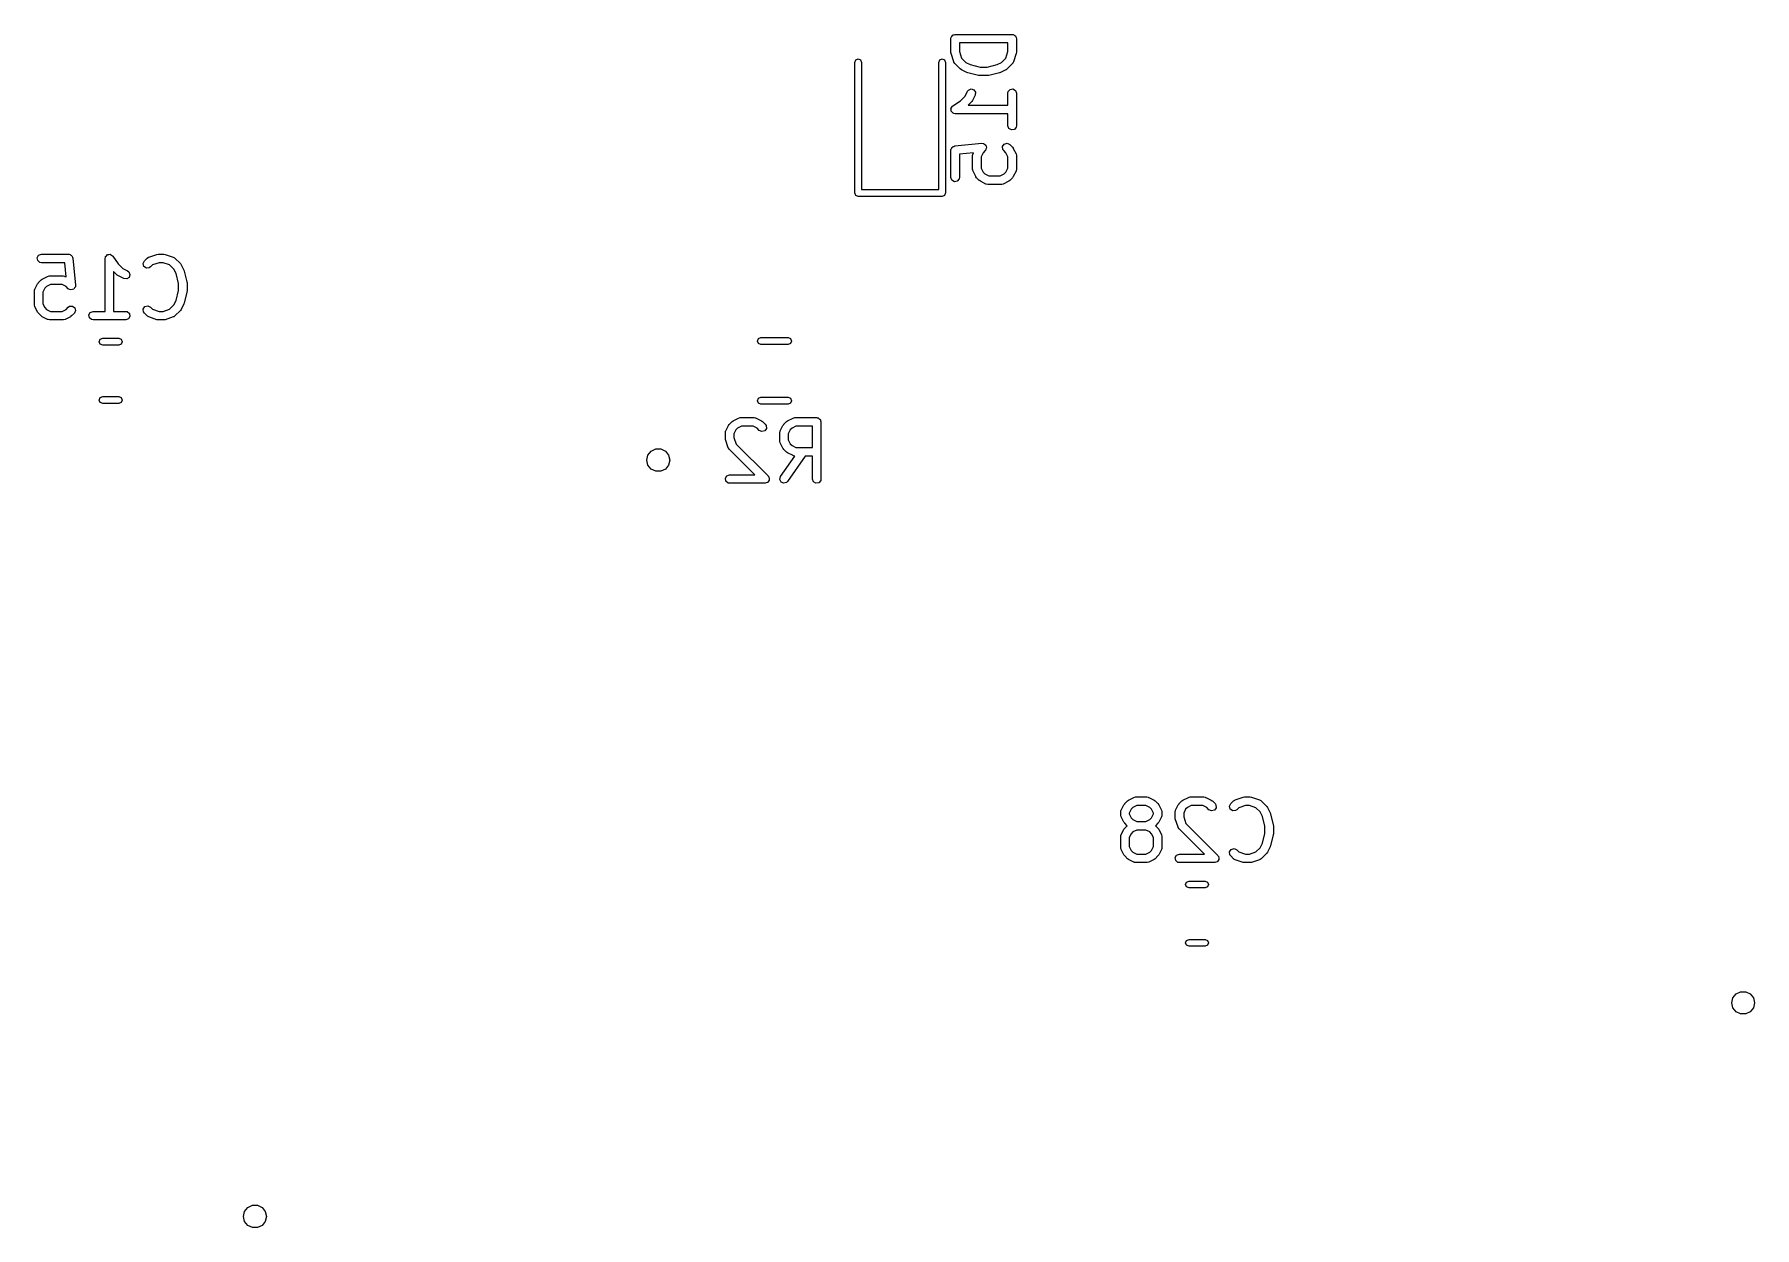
# Model space of a CAD drawing. Extents: x 6 to 132, y -105 to 21.
# Drawn here: x 69.14 to 99.26, y -104.39 to -83.51 of the extents above; entities that cross this region are included whole.
import ezdxf

# ---------------------------------------------------------------- set-up
doc = ezdxf.new("R2010")
doc.units = 0
doc.layers.add('BLACK', color=7, linetype='CONTINUOUS')

msp = doc.modelspace()

# ---------------------------------------------------------------- linework, layer by layer
at = {"layer": 'BLACK', "linetype": 'CONTINUOUS'}
for p, q in [((85.1876, -83.5857), (85.1893, -83.576)), ((85.1876, -83.8238), (85.1876, -83.5857)), ((85.1888, -83.5727), (85.1904, -83.5698)), ((85.1893, -83.576), (85.1888, -83.5727)), ((85.1904, -83.5698), (85.1921, -83.5601)), ((85.1921, -83.5601), (85.2047, -83.5451)), ((85.2047, -83.5451), (85.2144, -83.5283)), ((85.2144, -83.5283), (85.2208, -83.5259)), ((85.2208, -83.5259), (85.2251, -83.5208)), ((85.2251, -83.5208), (85.2443, -83.5174)), ((85.2443, -83.5174), (85.2626, -83.5107)), ((85.2626, -83.5107), (86.2626, -83.5107)), ((86.1876, -83.6607), (85.3376, -83.6607)), ((85.3376, -83.6607), (85.3376, -83.8116)), ((86.1876, -83.8116), (86.1876, -83.6607)), ((86.2626, -83.5107), (86.2724, -83.5124)), ((86.2724, -83.5124), (86.2756, -83.5119)), ((86.2756, -83.5119), (86.2785, -83.5135)), ((86.2785, -83.5135), (86.2883, -83.5152)), ((86.2883, -83.5152), (86.3032, -83.5278)), ((86.3032, -83.5278), (86.3201, -83.5375)), ((86.3201, -83.5375), (86.3224, -83.5439)), ((86.3224, -83.5439), (86.3276, -83.5482)), ((86.3276, -83.5482), (86.331, -83.5674)), ((86.331, -83.5674), (86.3376, -83.5857)), ((86.3376, -83.5857), (86.3376, -83.8238)), ((83.505, -84), (83.5226, -83.9576)), ((83.505, -86.285), (83.505, -84)), ((83.5226, -83.9576), (83.565, -83.94)), ((83.565, -83.94), (83.6074, -83.9576)), ((83.6074, -83.9576), (83.625, -84)), ((83.625, -84), (83.625, -86.225)), ((84.975, -84), (84.9926, -83.9576)), ((84.975, -86.225), (84.975, -84)), ((84.9926, -83.9576), (85.035, -83.94)), ((85.035, -83.94), (85.0774, -83.9576)), ((85.0774, -83.9576), (85.095, -84)), ((85.095, -84), (85.095, -86.285)), ((85.1882, -83.8253), (85.1876, -83.8238)), ((85.1915, -83.8475), (85.1882, -83.8253)), ((85.2391, -83.9904), (85.1915, -83.8475)), ((85.2419, -83.9939), (85.2391, -83.9904)), ((85.2423, -83.9984), (85.2419, -83.9939)), ((85.2572, -84.0197), (85.2423, -83.9984)), ((85.3524, -84.1149), (85.2572, -84.0197)), ((85.3376, -83.8116), (85.3758, -83.9262)), ((85.3758, -83.9262), (85.4499, -84.0003)), ((85.4499, -84.0003), (85.5269, -84.0388)), ((85.5269, -84.0388), (85.7004, -84.0821)), ((85.8248, -84.0821), (85.9983, -84.0388)), ((85.9983, -84.0388), (86.0753, -84.0003)), ((86.0753, -84.0003), (86.1494, -83.9262)), ((86.1494, -83.9262), (86.1876, -83.8116)), ((86.268, -84.0197), (86.1728, -84.1149)), ((86.2699, -84.0156), (86.268, -84.0197)), ((86.2737, -84.0133), (86.2699, -84.0156)), ((86.2862, -83.9904), (86.2737, -84.0133)), ((86.3338, -83.8475), (86.2862, -83.9904)), ((86.3376, -83.8238), (86.3337, -83.8459)), ((86.3337, -83.8459), (86.3338, -83.8475)), ((85.3539, -84.1156), (85.3524, -84.1149)), ((85.3719, -84.129), (85.3539, -84.1156)), ((85.4672, -84.1766), (85.3719, -84.129)), ((85.4707, -84.177), (85.4672, -84.1766)), ((85.4825, -84.1823), (85.4707, -84.177)), ((85.673, -84.2299), (85.4825, -84.1823)), ((85.6764, -84.2295), (85.673, -84.2299)), ((85.6912, -84.2321), (85.6764, -84.2295)), ((85.834, -84.2321), (85.6912, -84.2321)), ((85.7004, -84.0821), (85.8248, -84.0821)), ((85.8373, -84.231), (85.834, -84.2321)), ((85.8522, -84.2299), (85.8373, -84.231)), ((86.0427, -84.1823), (85.8522, -84.2299)), ((86.0457, -84.1803), (86.0427, -84.1823)), ((86.0581, -84.1766), (86.0457, -84.1803)), ((86.1533, -84.129), (86.0581, -84.1766)), ((86.1544, -84.1278), (86.1533, -84.129)), ((86.1728, -84.1149), (86.1544, -84.1278)), ((85.3577, -84.6703), (85.4391, -84.5889)), ((85.4391, -84.5889), (85.4813, -84.5046)), ((85.4813, -84.5046), (85.4968, -84.4836)), ((85.4968, -84.4836), (85.5438, -84.4632)), ((85.5438, -84.4632), (85.593, -84.4779)), ((85.6154, -84.5716), (85.5678, -84.6669)), ((85.593, -84.4779), (85.6213, -84.5207)), ((85.6213, -84.5207), (85.6154, -84.5716)), ((86.1876, -84.5381), (86.1921, -84.5124)), ((86.1876, -84.7488), (86.1876, -84.5381)), ((86.1921, -84.5124), (86.2251, -84.4731)), ((86.2251, -84.4731), (86.2756, -84.4642)), ((86.2756, -84.4642), (86.3201, -84.4899)), ((86.3201, -84.4899), (86.3376, -84.5381)), ((86.3376, -84.5381), (86.3376, -85.1095)), ((85.1888, -84.8108), (85.1909, -84.807)), ((85.1925, -84.8322), (85.1888, -84.8108)), ((85.1906, -84.8027), (85.2035, -84.7852)), ((85.1909, -84.807), (85.1906, -84.8027)), ((85.1939, -84.8539), (85.1925, -84.8322)), ((85.1969, -84.8571), (85.1939, -84.8539)), ((85.1977, -84.8613), (85.1969, -84.8571)), ((85.2143, -84.8753), (85.1977, -84.8613)), ((85.2035, -84.7852), (85.2144, -84.7664)), ((85.2294, -84.891), (85.2143, -84.8753)), ((85.2144, -84.7664), (85.2185, -84.7649)), ((85.2185, -84.7649), (85.221, -84.7614)), ((85.221, -84.7614), (85.3577, -84.6703)), ((85.2337, -84.8915), (85.2294, -84.891)), ((85.237, -84.8943), (85.2337, -84.8915)), ((85.2626, -84.8988), (85.237, -84.8943)), ((86.1876, -84.8988), (85.2626, -84.8988)), ((85.5537, -84.6864), (85.4913, -84.7488)), ((85.4913, -84.7488), (86.1876, -84.7488)), ((85.5544, -84.6849), (85.5537, -84.6864)), ((85.5678, -84.6669), (85.5544, -84.6849)), ((86.1876, -85.1095), (86.1876, -84.8988)), ((86.2052, -85.1577), (86.1876, -85.1095)), ((86.2496, -85.1834), (86.2052, -85.1577)), ((86.3001, -85.1745), (86.2496, -85.1834)), ((86.3331, -85.1352), (86.3001, -85.1745)), ((86.3376, -85.1095), (86.3331, -85.1352)), ((85.1876, -85.5381), (85.1883, -85.5342)), ((85.1876, -86.0143), (85.1876, -85.5381)), ((85.1878, -85.5325), (85.1891, -85.5297)), ((85.1883, -85.5342), (85.1878, -85.5325)), ((85.1891, -85.5297), (85.1921, -85.5124)), ((85.1921, -85.5124), (85.2024, -85.5002)), ((85.2024, -85.5002), (85.2089, -85.4857)), ((85.2089, -85.4857), (85.2184, -85.4812)), ((85.2184, -85.4812), (85.2251, -85.4731)), ((85.2251, -85.4731), (85.2408, -85.4704)), ((85.2408, -85.4704), (85.2552, -85.4635)), ((85.2552, -85.4635), (85.7313, -85.4158)), ((85.7313, -85.4158), (85.7573, -85.4178)), ((85.7918, -85.5435), (85.7528, -85.5825)), ((85.7573, -85.4178), (85.7577, -85.4181)), ((85.7577, -85.4181), (85.7582, -85.418)), ((85.7582, -85.418), (85.7788, -85.4325)), ((85.7788, -85.4325), (85.7997, -85.4467)), ((85.792, -85.5431), (85.7918, -85.5435)), ((85.7925, -85.5428), (85.792, -85.5431)), ((85.8029, -85.5198), (85.7925, -85.5428)), ((85.7997, -85.4467), (85.7998, -85.4472)), ((85.7998, -85.4472), (85.8002, -85.4475)), ((85.8002, -85.4475), (85.8068, -85.4718)), ((85.8135, -85.497), (85.8029, -85.5198)), ((85.8068, -85.4718), (85.8136, -85.4961)), ((85.8136, -85.4961), (85.8134, -85.4965)), ((85.8134, -85.4965), (85.8135, -85.497)), ((86.0949, -85.4711), (86.1244, -85.429)), ((86.0994, -85.5222), (86.0949, -85.4711)), ((86.1143, -85.5435), (86.0994, -85.5222)), ((86.1534, -85.5825), (86.1143, -85.5435)), ((86.1244, -85.429), (86.1739, -85.4158)), ((86.1739, -85.4158), (86.2204, -85.4374)), ((86.2204, -85.4374), (86.268, -85.4851)), ((86.268, -85.4851), (86.2809, -85.5034)), ((86.2809, -85.5034), (86.2821, -85.5046)), ((86.2821, -85.5046), (86.3297, -85.5998)), ((85.5858, -85.5811), (85.3376, -85.606)), ((85.3376, -85.606), (85.3376, -86.0143)), ((85.5686, -85.6333), (85.5731, -85.6077)), ((85.5686, -85.8714), (85.5686, -85.6333)), ((85.5731, -85.6077), (85.576, -85.6042)), ((85.576, -85.6042), (85.5765, -85.5998)), ((85.5765, -85.5998), (85.5858, -85.5811)), ((85.7528, -85.5825), (85.7186, -85.651)), ((85.7186, -85.651), (85.7186, -85.8537)), ((85.7186, -85.8537), (85.7528, -85.9222)), ((86.1876, -85.651), (86.1534, -85.5825)), ((86.1534, -85.9222), (86.1876, -85.8537)), ((86.1876, -85.8537), (86.1876, -85.651)), ((86.3297, -85.5998), (86.3371, -85.6248)), ((86.3371, -85.6248), (86.3361, -85.6291)), ((86.3361, -85.6291), (86.3376, -85.6333)), ((86.3376, -85.6333), (86.3376, -85.8714)), ((85.2052, -86.0625), (85.1876, -86.0143)), ((85.2496, -86.0881), (85.2052, -86.0625)), ((85.3001, -86.0792), (85.2496, -86.0881)), ((85.3331, -86.0399), (85.3001, -86.0792)), ((85.3376, -86.0143), (85.3331, -86.0399)), ((85.5701, -85.8756), (85.5686, -85.8714)), ((85.5691, -85.88), (85.5701, -85.8756)), ((85.5765, -85.905), (85.5691, -85.88)), ((85.6241, -86.0002), (85.5765, -85.905)), ((85.6253, -86.0013), (85.6241, -86.0002)), ((85.6382, -86.0197), (85.6253, -86.0013)), ((85.6858, -86.0673), (85.6382, -86.0197)), ((85.6873, -86.068), (85.6858, -86.0673)), ((85.7053, -86.0814), (85.6873, -86.068)), ((85.8005, -86.129), (85.7053, -86.0814)), ((85.7528, -85.9222), (85.7832, -85.9526)), ((85.7832, -85.9526), (85.8518, -85.9869)), ((85.805, -86.1295), (85.8005, -86.129)), ((85.8084, -86.1324), (85.805, -86.1295)), ((85.834, -86.1369), (85.8084, -86.1324)), ((86.0721, -86.1369), (85.834, -86.1369)), ((85.8518, -85.9869), (86.0544, -85.9869)), ((86.0544, -85.9869), (86.123, -85.9526)), ((86.0764, -86.1354), (86.0721, -86.1369)), ((86.0807, -86.1364), (86.0764, -86.1354)), ((86.1057, -86.129), (86.0807, -86.1364)), ((86.2009, -86.0814), (86.1057, -86.129)), ((86.123, -85.9526), (86.1534, -85.9222)), ((86.202, -86.0802), (86.2009, -86.0814)), ((86.2204, -86.0673), (86.202, -86.0802)), ((86.268, -86.0197), (86.2204, -86.0673)), ((86.2687, -86.0182), (86.268, -86.0197)), ((86.2821, -86.0002), (86.2687, -86.0182)), ((86.3297, -85.905), (86.2821, -86.0002)), ((86.3302, -85.9005), (86.3297, -85.905)), ((86.3331, -85.8971), (86.3302, -85.9005)), ((86.3376, -85.8714), (86.3331, -85.8971)), ((83.5226, -86.3274), (83.505, -86.285)), ((83.565, -86.345), (83.5226, -86.3274)), ((85.035, -86.345), (83.565, -86.345)), ((83.625, -86.225), (84.975, -86.225)), ((85.0774, -86.3274), (85.035, -86.345)), ((85.095, -86.285), (85.0774, -86.3274)), ((69.2125, -87.3752), (69.2607, -87.3576)), ((69.2607, -87.3576), (69.7369, -87.3576)), ((69.7369, -87.3576), (69.7408, -87.3583)), ((69.7408, -87.3583), (69.7425, -87.3578)), ((69.7425, -87.3578), (69.7453, -87.3591)), ((69.7453, -87.3591), (69.7626, -87.3621)), ((69.7626, -87.3621), (69.7748, -87.3724)), ((70.4179, -87.3669), (70.4211, -87.3639)), ((70.4211, -87.3639), (70.4428, -87.3625)), ((70.4428, -87.3625), (70.4642, -87.3588)), ((70.4642, -87.3588), (70.4679, -87.3609)), ((70.4679, -87.3609), (70.4723, -87.3606)), ((70.4723, -87.3606), (70.4898, -87.3735)), ((71.1418, -87.4091), (71.2846, -87.3615)), ((71.2846, -87.3615), (71.3068, -87.3582)), ((71.3068, -87.3582), (71.3083, -87.3576)), ((71.3083, -87.3576), (71.4036, -87.3576)), ((71.4036, -87.3576), (71.4257, -87.3615)), ((71.4257, -87.3615), (71.4273, -87.3615)), ((71.4273, -87.3615), (71.5701, -87.4091)), ((69.1869, -87.4196), (69.2125, -87.3752)), ((69.1958, -87.4701), (69.1869, -87.4196)), ((69.2351, -87.5031), (69.1958, -87.4701)), ((69.2607, -87.5076), (69.2351, -87.5031)), ((69.669, -87.5076), (69.2607, -87.5076)), ((69.6938, -87.7558), (69.669, -87.5076)), ((69.7748, -87.3724), (69.7893, -87.3789)), ((69.7893, -87.3789), (69.7938, -87.3884)), ((69.7938, -87.3884), (69.8019, -87.3951)), ((69.8019, -87.3951), (69.8046, -87.4108)), ((69.8046, -87.4108), (69.8115, -87.4252)), ((69.8115, -87.4252), (69.8592, -87.9013)), ((70.3762, -87.4326), (70.3807, -87.407)), ((70.3762, -88.3576), (70.3762, -87.4326)), ((70.3807, -87.407), (70.3835, -87.4037)), ((70.3835, -87.4037), (70.384, -87.3994)), ((70.384, -87.3994), (70.3997, -87.3843)), ((70.3997, -87.3843), (70.4137, -87.3677)), ((70.4137, -87.3677), (70.4179, -87.3669)), ((70.4898, -87.3735), (70.5086, -87.3844)), ((70.5086, -87.3844), (70.5101, -87.3885)), ((70.5101, -87.3885), (70.5136, -87.391)), ((70.5136, -87.391), (70.6047, -87.5277)), ((70.5886, -87.7237), (70.5262, -87.6613)), ((70.5262, -87.6613), (70.5262, -88.3576)), ((70.6047, -87.5277), (70.6861, -87.6091)), ((70.6861, -87.6091), (70.7704, -87.6513)), ((70.7704, -87.6513), (70.7914, -87.6668)), ((71.0431, -87.5213), (71.0648, -87.4748)), ((71.0564, -87.5709), (71.0431, -87.5213)), ((71.0984, -87.6003), (71.0564, -87.5709)), ((71.0648, -87.4748), (71.1124, -87.4272)), ((71.1496, -87.5958), (71.0984, -87.6003)), ((71.1124, -87.4272), (71.1338, -87.4123)), ((71.1338, -87.4123), (71.1382, -87.4119)), ((71.1382, -87.4119), (71.1418, -87.4091)), ((71.1709, -87.5809), (71.1496, -87.5958)), ((71.206, -87.5458), (71.1709, -87.5809)), ((71.3205, -87.5076), (71.206, -87.5458)), ((71.3914, -87.5076), (71.3205, -87.5076)), ((71.5059, -87.5458), (71.3914, -87.5076)), ((71.58, -87.6199), (71.5059, -87.5458)), ((71.5701, -87.4091), (71.593, -87.4215)), ((71.6185, -87.6969), (71.58, -87.6199)), ((71.593, -87.4215), (71.5954, -87.4253)), ((71.5954, -87.4253), (71.5995, -87.4272)), ((71.5995, -87.4272), (71.6947, -87.5224)), ((71.6947, -87.5224), (71.7076, -87.5408)), ((71.7076, -87.5408), (71.7087, -87.5419)), ((71.7087, -87.5419), (71.7564, -87.6372)), ((71.7564, -87.6372), (71.7601, -87.6496)), ((71.7601, -87.6496), (71.762, -87.6525)), ((71.762, -87.6525), (71.8097, -87.843)), ((69.146, -87.9705), (69.1936, -87.8753)), ((69.1936, -87.8753), (69.207, -87.8573)), ((69.207, -87.8573), (69.2077, -87.8558)), ((69.2077, -87.8558), (69.2553, -87.8082)), ((69.2553, -87.8082), (69.2737, -87.7953)), ((69.2737, -87.7953), (69.2748, -87.7941)), ((69.2748, -87.7941), (69.37, -87.7465)), ((69.3224, -87.9532), (69.2881, -88.0218)), ((69.3528, -87.9228), (69.3224, -87.9532)), ((69.4213, -87.8886), (69.3528, -87.9228)), ((69.37, -87.7465), (69.395, -87.7391)), ((69.395, -87.7391), (69.3994, -87.7401)), ((69.3994, -87.7401), (69.4036, -87.7386)), ((69.4036, -87.7386), (69.6417, -87.7386)), ((69.624, -87.8886), (69.4213, -87.8886)), ((69.6925, -87.9228), (69.624, -87.8886)), ((69.6417, -87.7386), (69.6673, -87.7431)), ((69.6673, -87.7431), (69.6708, -87.746)), ((69.6708, -87.746), (69.6752, -87.7465)), ((69.6752, -87.7465), (69.6938, -87.7558)), ((69.7315, -87.9618), (69.6925, -87.9228)), ((69.7319, -87.962), (69.7315, -87.9618)), ((69.7322, -87.9625), (69.7319, -87.962)), ((69.7552, -87.9729), (69.7322, -87.9625)), ((69.8425, -87.9488), (69.8283, -87.9697)), ((69.857, -87.9282), (69.8425, -87.9488)), ((69.8572, -87.9273), (69.8569, -87.9277)), ((69.8569, -87.9277), (69.857, -87.9282)), ((69.8592, -87.9013), (69.8572, -87.9273)), ((70.5901, -87.7244), (70.5886, -87.7237)), ((70.6081, -87.7378), (70.5901, -87.7244)), ((70.7034, -87.7854), (70.6081, -87.7378)), ((70.7543, -87.7913), (70.7034, -87.7854)), ((70.7971, -87.763), (70.7543, -87.7913)), ((70.7914, -87.6668), (70.8118, -87.7138)), ((70.8118, -87.7138), (70.7971, -87.763)), ((71.6619, -87.8704), (71.6185, -87.6969)), ((71.6619, -87.9948), (71.6619, -87.8704)), ((71.8097, -87.843), (71.8107, -87.8579)), ((71.8107, -87.8579), (71.8119, -87.8612)), ((71.8119, -87.8612), (71.8119, -88.004)), ((69.1381, -88.004), (69.1426, -87.9784)), ((69.1381, -88.2421), (69.1381, -88.004)), ((69.1396, -88.2464), (69.1381, -88.2421)), ((69.1386, -88.2507), (69.1396, -88.2464)), ((69.146, -88.2757), (69.1386, -88.2507)), ((69.1426, -87.9784), (69.1455, -87.975)), ((69.1455, -87.975), (69.146, -87.9705)), ((69.2881, -88.0218), (69.2881, -88.2244)), ((69.2881, -88.2244), (69.3224, -88.293)), ((69.7528, -88.2694), (69.8039, -88.2649)), ((69.778, -87.9835), (69.7552, -87.9729)), ((69.7785, -87.9834), (69.778, -87.9835)), ((69.7789, -87.9836), (69.7785, -87.9834)), ((69.8032, -87.9768), (69.7789, -87.9836)), ((69.8275, -87.9702), (69.8032, -87.9768)), ((69.8039, -88.2649), (69.846, -88.2944)), ((69.8278, -87.9698), (69.8275, -87.9702)), ((69.8283, -87.9697), (69.8278, -87.9698)), ((71.0748, -88.2759), (71.1244, -88.2627)), ((71.1244, -88.2627), (71.1709, -88.2843)), ((71.5059, -88.3194), (71.58, -88.2453)), ((71.58, -88.2453), (71.6185, -88.1683)), ((71.6185, -88.1683), (71.6619, -87.9948)), ((71.7564, -88.2281), (71.7087, -88.3233)), ((71.7568, -88.2245), (71.7564, -88.2281)), ((71.762, -88.2127), (71.7568, -88.2245)), ((71.8097, -88.0222), (71.762, -88.2127)), ((71.8119, -88.004), (71.8093, -88.0188)), ((71.8093, -88.0188), (71.8097, -88.0222)), ((69.1936, -88.3709), (69.146, -88.2757)), ((69.1948, -88.372), (69.1936, -88.3709)), ((69.2077, -88.3904), (69.1948, -88.372)), ((69.2553, -88.438), (69.2077, -88.3904)), ((69.2568, -88.4387), (69.2553, -88.438)), ((69.2748, -88.4521), (69.2568, -88.4387)), ((69.37, -88.4997), (69.2748, -88.4521)), ((69.3224, -88.293), (69.3528, -88.3234)), ((69.3528, -88.3234), (69.4213, -88.3576)), ((69.3745, -88.5002), (69.37, -88.4997)), ((69.3779, -88.5031), (69.3745, -88.5002)), ((69.4036, -88.5076), (69.3779, -88.5031)), ((69.6417, -88.5076), (69.4036, -88.5076)), ((69.4213, -88.3576), (69.624, -88.3576)), ((69.624, -88.3576), (69.6925, -88.3234)), ((69.6459, -88.5061), (69.6417, -88.5076)), ((69.6502, -88.5071), (69.6459, -88.5061)), ((69.6752, -88.4997), (69.6502, -88.5071)), ((69.7704, -88.4521), (69.6752, -88.4997)), ((69.6925, -88.3234), (69.7315, -88.2843)), ((69.7315, -88.2843), (69.7528, -88.2694)), ((69.7716, -88.4509), (69.7704, -88.4521)), ((69.7899, -88.438), (69.7716, -88.4509)), ((69.8376, -88.3904), (69.7899, -88.438)), ((69.8592, -88.3439), (69.8376, -88.3904)), ((69.846, -88.2944), (69.8592, -88.3439)), ((70.0916, -88.4196), (70.1173, -88.3752)), ((70.1005, -88.4701), (70.0916, -88.4196)), ((70.1398, -88.5031), (70.1005, -88.4701)), ((70.1173, -88.3752), (70.1655, -88.3576)), ((70.1655, -88.5076), (70.1398, -88.5031)), ((70.1655, -88.3576), (70.3762, -88.3576)), ((70.7369, -88.5076), (70.1655, -88.5076)), ((70.5262, -88.3576), (70.7369, -88.3576)), ((70.7369, -88.3576), (70.7626, -88.3621)), ((70.7851, -88.4901), (70.7369, -88.5076)), ((70.7626, -88.3621), (70.8019, -88.3951)), ((70.8108, -88.4456), (70.7851, -88.4901)), ((70.8019, -88.3951), (70.8108, -88.4456)), ((71.0454, -88.318), (71.0748, -88.2759)), ((71.0499, -88.3691), (71.0454, -88.318)), ((71.0648, -88.3904), (71.0499, -88.3691)), ((71.1124, -88.438), (71.0648, -88.3904)), ((71.1165, -88.4399), (71.1124, -88.438)), ((71.1189, -88.4437), (71.1165, -88.4399)), ((71.1418, -88.4562), (71.1189, -88.4437)), ((71.2846, -88.5038), (71.1418, -88.4562)), ((71.1709, -88.2843), (71.206, -88.3194)), ((71.206, -88.3194), (71.3205, -88.3576)), ((71.2862, -88.5037), (71.2846, -88.5038)), ((71.3083, -88.5076), (71.2862, -88.5037)), ((71.4036, -88.5076), (71.3083, -88.5076)), ((71.3205, -88.3576), (71.3914, -88.3576)), ((71.3914, -88.3576), (71.5059, -88.3194)), ((71.4051, -88.5071), (71.4036, -88.5076)), ((71.4273, -88.5038), (71.4051, -88.5071)), ((71.5701, -88.4562), (71.4273, -88.5038)), ((71.5737, -88.4534), (71.5701, -88.4562)), ((71.5781, -88.453), (71.5737, -88.4534)), ((71.5995, -88.438), (71.5781, -88.453)), ((71.6947, -88.3428), (71.5995, -88.438)), ((71.6954, -88.3413), (71.6947, -88.3428)), ((71.7087, -88.3233), (71.6954, -88.3413)), ((70.2744, -88.89), (70.292, -88.8476)), ((70.292, -88.8476), (70.3344, -88.83)), ((70.3344, -88.83), (70.6156, -88.83)), ((70.6156, -88.83), (70.658, -88.8476)), ((70.658, -88.8476), (70.6756, -88.89)), ((81.8027, -88.8775), (81.8203, -88.8351)), ((81.8203, -88.8351), (81.8627, -88.8175)), ((81.8627, -88.8175), (82.3373, -88.8175)), ((82.3373, -88.8175), (82.3797, -88.8351)), ((82.3797, -88.8351), (82.3973, -88.8775)), ((70.292, -88.9324), (70.2744, -88.89)), ((70.3344, -88.95), (70.292, -88.9324)), ((70.6156, -88.95), (70.3344, -88.95)), ((70.658, -88.9324), (70.6156, -88.95)), ((70.6756, -88.89), (70.658, -88.9324)), ((81.8203, -88.9199), (81.8027, -88.8775)), ((81.8627, -88.9375), (81.8203, -88.9199)), ((82.3373, -88.9375), (81.8627, -88.9375)), ((82.3797, -88.9199), (82.3373, -88.9375)), ((82.3973, -88.8775), (82.3797, -88.9199)), ((70.2744, -89.91), (70.292, -89.8676)), ((70.292, -89.9524), (70.2744, -89.91)), ((70.292, -89.8676), (70.3344, -89.85)), ((70.3344, -89.97), (70.292, -89.9524)), ((70.3344, -89.85), (70.6156, -89.85)), ((70.6156, -89.97), (70.3344, -89.97)), ((70.6156, -89.85), (70.658, -89.8676)), ((70.658, -89.9524), (70.6156, -89.97)), ((70.658, -89.8676), (70.6756, -89.91)), ((70.6756, -89.91), (70.658, -89.9524)), ((81.8027, -89.9225), (81.8203, -89.8801)), ((81.8203, -89.9649), (81.8027, -89.9225)), ((81.8203, -89.8801), (81.8627, -89.8625)), ((81.8627, -89.9825), (81.8203, -89.9649)), ((81.8627, -89.8625), (82.3373, -89.8625)), ((82.3373, -89.9825), (81.8627, -89.9825)), ((82.3373, -89.8625), (82.3797, -89.8801)), ((82.3797, -89.9649), (82.3373, -89.9825)), ((82.3797, -89.8801), (82.3973, -89.9225)), ((82.3973, -89.9225), (82.3797, -89.9649)), ((81.2472, -90.4496), (81.2948, -90.3543)), ((81.2948, -90.3543), (81.3082, -90.3363)), ((81.3082, -90.3363), (81.3089, -90.3348)), ((81.3089, -90.3348), (81.3565, -90.2872)), ((81.3565, -90.2872), (81.3749, -90.2743)), ((81.3749, -90.2743), (81.376, -90.2732)), ((81.376, -90.2732), (81.4712, -90.2255)), ((81.5225, -90.3676), (81.4539, -90.4019)), ((81.4712, -90.2255), (81.4962, -90.2181)), ((81.4962, -90.2181), (81.5005, -90.2192)), ((81.5005, -90.2192), (81.5048, -90.2176)), ((81.5048, -90.2176), (81.7429, -90.2176)), ((81.7252, -90.3676), (81.5225, -90.3676)), ((81.7937, -90.4019), (81.7252, -90.3676)), ((81.7429, -90.2176), (81.7685, -90.2221)), ((81.7685, -90.2221), (81.7719, -90.225)), ((81.7719, -90.225), (81.7764, -90.2255)), ((81.7764, -90.2255), (81.8716, -90.2732)), ((81.8716, -90.2732), (81.8896, -90.2865)), ((81.8896, -90.2865), (81.8911, -90.2872)), ((81.8911, -90.2872), (81.9387, -90.3348)), ((81.9387, -90.3348), (81.9537, -90.3562)), ((81.9537, -90.3562), (81.9582, -90.4073)), ((82.1996, -90.4496), (82.2472, -90.3543)), ((82.2472, -90.3543), (82.2606, -90.3363)), ((82.2606, -90.3363), (82.2613, -90.3348)), ((82.2613, -90.3348), (82.3089, -90.2872)), ((82.3089, -90.2872), (82.3272, -90.2743)), ((82.3272, -90.2743), (82.3284, -90.2732)), ((82.3284, -90.2732), (82.4236, -90.2255)), ((82.4748, -90.3676), (82.4063, -90.4019)), ((82.4236, -90.2255), (82.4486, -90.2181)), ((82.4486, -90.2181), (82.4529, -90.2192)), ((82.4529, -90.2192), (82.4571, -90.2176)), ((82.4571, -90.2176), (82.8381, -90.2176)), ((82.7631, -90.3676), (82.4748, -90.3676)), ((82.7631, -90.7414), (82.7631, -90.3676)), ((82.8381, -90.2176), (82.8478, -90.2193)), ((82.8478, -90.2193), (82.8511, -90.2188)), ((82.8511, -90.2188), (82.854, -90.2204)), ((82.854, -90.2204), (82.8637, -90.2221)), ((82.8637, -90.2221), (82.8787, -90.2347)), ((82.8787, -90.2347), (82.8955, -90.2444)), ((82.8955, -90.2444), (82.8979, -90.2508)), ((82.8979, -90.2508), (82.903, -90.2551)), ((82.903, -90.2551), (82.9064, -90.2743)), ((82.9064, -90.2743), (82.9131, -90.2926)), ((82.9131, -90.2926), (82.9131, -91.2926)), ((81.2393, -90.4831), (81.2438, -90.4574)), ((81.2393, -90.5783), (81.2393, -90.4831)), ((81.2398, -90.5799), (81.2393, -90.5783)), ((81.2431, -90.602), (81.2398, -90.5799)), ((81.2908, -90.7449), (81.2431, -90.602)), ((81.2438, -90.4574), (81.2467, -90.454)), ((81.2467, -90.454), (81.2472, -90.4496)), ((81.4235, -90.4323), (81.3893, -90.5008)), ((81.3893, -90.5008), (81.3893, -90.5662)), ((81.3893, -90.5662), (81.4275, -90.6807)), ((81.4539, -90.4019), (81.4235, -90.4323)), ((81.8327, -90.4409), (81.7937, -90.4019)), ((81.8792, -90.4626), (81.8327, -90.4409)), ((81.9287, -90.4493), (81.8792, -90.4626)), ((81.9582, -90.4073), (81.9287, -90.4493)), ((82.1917, -90.4831), (82.1962, -90.4574)), ((82.1917, -90.626), (82.1917, -90.4831)), ((82.1932, -90.6302), (82.1917, -90.626)), ((82.1922, -90.6345), (82.1932, -90.6302)), ((82.1996, -90.6595), (82.1922, -90.6345)), ((82.1962, -90.4574), (82.1991, -90.454)), ((82.1991, -90.454), (82.1996, -90.4496)), ((82.2472, -90.7547), (82.1996, -90.6595)), ((82.3759, -90.4323), (82.3417, -90.5008)), ((82.3417, -90.5008), (82.3417, -90.6082)), ((82.3417, -90.6082), (82.3759, -90.6768)), ((82.4063, -90.4019), (82.3759, -90.4323)), ((82.3759, -90.6768), (82.4063, -90.7072)), ((79.864, -90.961), (79.8838, -90.8742)), ((79.8838, -91.0478), (79.864, -90.961)), ((79.8838, -90.8742), (79.9393, -90.8046)), ((79.9393, -90.8046), (80.0195, -90.766)), ((80.0195, -90.766), (80.1085, -90.766)), ((80.1085, -90.766), (80.1887, -90.8046)), ((80.1887, -90.8046), (80.2442, -90.8742)), ((80.2442, -90.8742), (80.264, -90.961)), ((80.264, -90.961), (80.2442, -91.0478)), ((81.2935, -90.7484), (81.2908, -90.7449)), ((81.2939, -90.7529), (81.2935, -90.7484)), ((81.3089, -90.7742), (81.2939, -90.7529)), ((81.7523, -91.2176), (81.3089, -90.7742)), ((81.4275, -90.6807), (81.9864, -91.2396)), ((82.2052, -91.2496), (82.4561, -90.8912)), ((82.2484, -90.7559), (82.2472, -90.7547)), ((82.2613, -90.7742), (82.2484, -90.7559)), ((82.3089, -90.8218), (82.2613, -90.7742)), ((82.3104, -90.8225), (82.3089, -90.8218)), ((82.3284, -90.8359), (82.3104, -90.8225)), ((82.639, -90.8914), (82.3281, -91.3356)), ((82.4236, -90.8835), (82.3284, -90.8359)), ((82.4063, -90.7072), (82.4748, -90.7414)), ((82.4281, -90.884), (82.4236, -90.8835)), ((82.4315, -90.8869), (82.4281, -90.884)), ((82.4561, -90.8912), (82.4315, -90.8869)), ((82.4748, -90.7414), (82.7631, -90.7414)), ((82.7631, -90.8914), (82.639, -90.8914)), ((82.7631, -91.2926), (82.7631, -90.8914)), ((79.9393, -91.1174), (79.8838, -91.0478)), ((80.0195, -91.156), (79.9393, -91.1174)), ((80.1085, -91.156), (80.0195, -91.156)), ((80.1887, -91.1174), (80.1085, -91.156)), ((80.2442, -91.0478), (80.1887, -91.1174)), ((81.2404, -91.2796), (81.2661, -91.2352)), ((81.2493, -91.3301), (81.2404, -91.2796)), ((81.2661, -91.2352), (81.3143, -91.2176)), ((81.3143, -91.2176), (81.7523, -91.2176)), ((81.9864, -91.2396), (81.9958, -91.253)), ((81.9958, -91.253), (81.9983, -91.2551)), ((81.9983, -91.2551), (81.9986, -91.2571)), ((81.9986, -91.2571), (82.0013, -91.2609)), ((82.0013, -91.2609), (82.0033, -91.2834)), ((82.192, -91.2992), (82.2052, -91.2496)), ((81.2886, -91.3631), (81.2493, -91.3301)), ((81.3143, -91.3676), (81.2886, -91.3631)), ((81.9333, -91.3676), (81.3143, -91.3676)), ((81.9545, -91.3599), (81.9333, -91.3676)), ((81.9763, -91.3541), (81.9545, -91.3599)), ((81.9783, -91.3512), (81.9763, -91.3541)), ((81.9815, -91.3501), (81.9783, -91.3512)), ((81.9928, -91.3305), (81.9815, -91.3501)), ((82.0058, -91.312), (81.9928, -91.3305)), ((82.0033, -91.2834), (82.0072, -91.3056)), ((82.0072, -91.3056), (82.0055, -91.3086)), ((82.0055, -91.3086), (82.0058, -91.312)), ((82.2136, -91.3457), (82.192, -91.2992)), ((82.2601, -91.3673), (82.2136, -91.3457)), ((82.3097, -91.3541), (82.2601, -91.3673)), ((82.3281, -91.3356), (82.3097, -91.3541)), ((82.7806, -91.3408), (82.7631, -91.2926)), ((82.8251, -91.3665), (82.7806, -91.3408)), ((82.8756, -91.3576), (82.8251, -91.3665)), ((82.9086, -91.3183), (82.8756, -91.3576)), ((82.9131, -91.2926), (82.9086, -91.3183)), ((88.171, -97.0896), (88.2186, -96.9943)), ((88.2186, -96.9943), (88.232, -96.9763)), ((88.232, -96.9763), (88.2327, -96.9748)), ((88.2327, -96.9748), (88.2803, -96.9272)), ((88.2803, -96.9272), (88.2987, -96.9143)), ((88.2987, -96.9143), (88.2998, -96.9132)), ((88.2998, -96.9132), (88.395, -96.8655)), ((88.395, -96.8655), (88.42, -96.8581)), ((88.42, -96.8581), (88.4244, -96.8592)), ((88.4244, -96.8592), (88.4286, -96.8576)), ((88.4286, -96.8576), (88.619, -96.8576)), ((88.619, -96.8576), (88.6447, -96.8621)), ((88.6447, -96.8621), (88.6481, -96.865)), ((88.6481, -96.865), (88.6526, -96.8655)), ((88.6526, -96.8655), (88.7478, -96.9132)), ((88.7478, -96.9132), (88.7658, -96.9265)), ((88.7658, -96.9265), (88.7673, -96.9272)), ((88.7673, -96.9272), (88.8149, -96.9748)), ((88.8149, -96.9748), (88.8278, -96.9932)), ((88.8278, -96.9932), (88.829, -96.9943)), ((88.829, -96.9943), (88.8766, -97.0896)), ((89.1234, -97.0896), (89.171, -96.9943)), ((89.171, -96.9943), (89.1844, -96.9763)), ((89.1844, -96.9763), (89.1851, -96.9748)), ((89.1851, -96.9748), (89.2327, -96.9272)), ((89.2327, -96.9272), (89.251, -96.9143)), ((89.251, -96.9143), (89.2522, -96.9132)), ((89.2522, -96.9132), (89.3474, -96.8655)), ((89.3474, -96.8655), (89.3724, -96.8581)), ((89.3724, -96.8581), (89.3767, -96.8592)), ((89.3767, -96.8592), (89.381, -96.8576)), ((89.381, -96.8576), (89.619, -96.8576)), ((89.619, -96.8576), (89.6447, -96.8621)), ((89.6447, -96.8621), (89.6481, -96.865)), ((89.6481, -96.865), (89.6526, -96.8655)), ((89.6526, -96.8655), (89.7478, -96.9132)), ((89.7478, -96.9132), (89.7658, -96.9265)), ((89.7658, -96.9265), (89.7673, -96.9272)), ((89.7673, -96.9272), (89.8149, -96.9748)), ((89.8149, -96.9748), (89.8299, -96.9962)), ((89.8299, -96.9962), (89.8343, -97.0473)), ((90.0681, -97.0213), (90.0898, -96.9748)), ((90.0898, -96.9748), (90.1374, -96.9272)), ((90.1374, -96.9272), (90.1588, -96.9123)), ((90.1588, -96.9123), (90.1632, -96.9119)), ((90.1632, -96.9119), (90.1668, -96.9091)), ((90.1668, -96.9091), (90.3096, -96.8615)), ((90.3096, -96.8615), (90.3318, -96.8582)), ((90.3318, -96.8582), (90.3333, -96.8576)), ((90.3333, -96.8576), (90.4286, -96.8576)), ((90.4286, -96.8576), (90.4507, -96.8615)), ((90.4507, -96.8615), (90.4523, -96.8615)), ((90.4523, -96.8615), (90.5951, -96.9091)), ((90.5951, -96.9091), (90.618, -96.9215)), ((90.618, -96.9215), (90.6204, -96.9253)), ((90.6204, -96.9253), (90.6245, -96.9272)), ((90.6245, -96.9272), (90.7197, -97.0224)), ((88.1631, -97.1231), (88.1676, -97.0974)), ((88.1631, -97.1707), (88.1631, -97.1231)), ((88.1646, -97.1749), (88.1631, -97.1707)), ((88.1636, -97.1793), (88.1646, -97.1749)), ((88.171, -97.2043), (88.1636, -97.1793)), ((88.1676, -97.0974), (88.1705, -97.094)), ((88.1705, -97.094), (88.171, -97.0896)), ((88.2186, -97.2995), (88.171, -97.2043)), ((88.2198, -97.3006), (88.2186, -97.2995)), ((88.2327, -97.319), (88.2198, -97.3006)), ((88.3474, -97.0723), (88.3131, -97.1408)), ((88.3131, -97.1408), (88.3131, -97.153)), ((88.3131, -97.153), (88.3474, -97.2215)), ((88.3778, -97.0419), (88.3474, -97.0723)), ((88.3474, -97.2215), (88.3778, -97.2519)), ((88.4463, -97.0076), (88.3778, -97.0419)), ((88.3778, -97.2519), (88.4463, -97.2862)), ((88.6013, -97.0076), (88.4463, -97.0076)), ((88.4463, -97.2862), (88.6013, -97.2862)), ((88.6699, -97.0419), (88.6013, -97.0076)), ((88.6013, -97.2862), (88.6699, -97.2519)), ((88.7003, -97.0723), (88.6699, -97.0419)), ((88.6699, -97.2519), (88.7003, -97.2215)), ((88.7345, -97.1408), (88.7003, -97.0723)), ((88.7003, -97.2215), (88.7345, -97.153)), ((88.7345, -97.153), (88.7345, -97.1408)), ((88.829, -97.2995), (88.8156, -97.3175)), ((88.8766, -97.2043), (88.829, -97.2995)), ((88.8766, -97.0896), (88.884, -97.1145)), ((88.8771, -97.1998), (88.8766, -97.2043)), ((88.88, -97.1964), (88.8771, -97.1998)), ((88.8845, -97.1707), (88.88, -97.1964)), ((88.884, -97.1145), (88.883, -97.1189)), ((88.883, -97.1189), (88.8845, -97.1231)), ((88.8845, -97.1231), (88.8845, -97.1707)), ((89.1155, -97.1231), (89.12, -97.0974)), ((89.1155, -97.2183), (89.1155, -97.1231)), ((89.116, -97.2199), (89.1155, -97.2183)), ((89.1193, -97.242), (89.116, -97.2199)), ((89.1669, -97.3849), (89.1193, -97.242)), ((89.12, -97.0974), (89.1229, -97.094)), ((89.1229, -97.094), (89.1234, -97.0896)), ((89.2997, -97.0723), (89.2655, -97.1408)), ((89.2655, -97.1408), (89.2655, -97.2062)), ((89.2655, -97.2062), (89.3036, -97.3207)), ((89.3301, -97.0419), (89.2997, -97.0723)), ((89.3987, -97.0076), (89.3301, -97.0419)), ((89.6013, -97.0076), (89.3987, -97.0076)), ((89.6699, -97.0419), (89.6013, -97.0076)), ((89.7089, -97.0809), (89.6699, -97.0419)), ((89.7554, -97.1026), (89.7089, -97.0809)), ((89.8049, -97.0893), (89.7554, -97.1026)), ((89.8343, -97.0473), (89.8049, -97.0893)), ((90.0814, -97.0709), (90.0681, -97.0213)), ((90.1234, -97.1003), (90.0814, -97.0709)), ((90.1746, -97.0958), (90.1234, -97.1003)), ((90.1959, -97.0809), (90.1746, -97.0958)), ((90.231, -97.0458), (90.1959, -97.0809)), ((90.3455, -97.0076), (90.231, -97.0458)), ((90.4164, -97.0076), (90.3455, -97.0076)), ((90.5309, -97.0458), (90.4164, -97.0076)), ((90.605, -97.1199), (90.5309, -97.0458)), ((90.6435, -97.1969), (90.605, -97.1199)), ((90.6869, -97.3704), (90.6435, -97.1969)), ((90.7197, -97.0224), (90.7326, -97.0408)), ((90.7326, -97.0408), (90.7337, -97.0419)), ((90.7337, -97.0419), (90.7814, -97.1372)), ((90.7814, -97.1372), (90.7851, -97.1496)), ((90.7851, -97.1496), (90.787, -97.1525)), ((90.787, -97.1525), (90.8347, -97.343)), ((88.1631, -97.5517), (88.1676, -97.526)), ((88.1631, -97.7421), (88.1631, -97.5517)), ((88.1676, -97.526), (88.1705, -97.5226)), ((88.1705, -97.5226), (88.171, -97.5181)), ((88.171, -97.5181), (88.2186, -97.4229)), ((88.2186, -97.4229), (88.232, -97.4049)), ((88.232, -97.4049), (88.2327, -97.4034)), ((88.2749, -97.3612), (88.2327, -97.319)), ((88.2327, -97.4034), (88.2749, -97.3612)), ((88.3474, -97.5009), (88.3131, -97.5694)), ((88.3131, -97.5694), (88.3131, -97.7244)), ((88.3778, -97.4704), (88.3474, -97.5009)), ((88.4463, -97.4362), (88.3778, -97.4704)), ((88.6013, -97.4362), (88.4463, -97.4362)), ((88.6699, -97.4704), (88.6013, -97.4362)), ((88.7003, -97.5009), (88.6699, -97.4704)), ((88.7345, -97.5694), (88.7003, -97.5009)), ((88.7345, -97.7244), (88.7345, -97.5694)), ((88.8149, -97.319), (88.7727, -97.3612)), ((88.7727, -97.3612), (88.8149, -97.4034)), ((88.8156, -97.3175), (88.8149, -97.319)), ((88.8149, -97.4034), (88.8278, -97.4218)), ((88.8278, -97.4218), (88.829, -97.4229)), ((88.829, -97.4229), (88.8766, -97.5181)), ((88.8766, -97.5181), (88.884, -97.5431)), ((88.884, -97.5431), (88.883, -97.5475)), ((88.883, -97.5475), (88.8845, -97.5517)), ((88.8845, -97.5517), (88.8845, -97.7421)), ((89.1697, -97.3884), (89.1669, -97.3849)), ((89.1701, -97.3929), (89.1697, -97.3884)), ((89.1851, -97.4142), (89.1701, -97.3929)), ((89.6285, -97.8576), (89.1851, -97.4142)), ((89.3036, -97.3207), (89.8626, -97.8796)), ((90.6435, -97.6683), (90.6869, -97.4948)), ((90.6869, -97.4948), (90.6869, -97.3704)), ((90.8347, -97.5222), (90.787, -97.7127)), ((90.8369, -97.504), (90.8343, -97.5188)), ((90.8343, -97.5188), (90.8347, -97.5222)), ((90.8347, -97.343), (90.8357, -97.3579)), ((90.8357, -97.3579), (90.8369, -97.3612)), ((90.8369, -97.3612), (90.8369, -97.504)), ((88.1646, -97.7464), (88.1631, -97.7421)), ((88.1636, -97.7507), (88.1646, -97.7464)), ((88.171, -97.7757), (88.1636, -97.7507)), ((88.2186, -97.8709), (88.171, -97.7757)), ((88.2198, -97.872), (88.2186, -97.8709)), ((88.2327, -97.8904), (88.2198, -97.872)), ((88.2803, -97.938), (88.2327, -97.8904)), ((88.3131, -97.7244), (88.3474, -97.793)), ((88.3474, -97.793), (88.3778, -97.8234)), ((88.3778, -97.8234), (88.4463, -97.8576)), ((88.4463, -97.8576), (88.6013, -97.8576)), ((88.6013, -97.8576), (88.6699, -97.8234)), ((88.6699, -97.8234), (88.7003, -97.793)), ((88.7003, -97.793), (88.7345, -97.7244)), ((88.8149, -97.8904), (88.7673, -97.938)), ((88.8156, -97.8889), (88.8149, -97.8904)), ((88.829, -97.8709), (88.8156, -97.8889)), ((88.8766, -97.7757), (88.829, -97.8709)), ((88.8771, -97.7712), (88.8766, -97.7757)), ((88.88, -97.7678), (88.8771, -97.7712)), ((88.8845, -97.7421), (88.88, -97.7678)), ((89.1166, -97.9196), (89.1423, -97.8752)), ((89.1423, -97.8752), (89.1905, -97.8576)), ((89.1905, -97.8576), (89.6285, -97.8576)), ((89.8626, -97.8796), (89.8719, -97.893)), ((89.8719, -97.893), (89.8745, -97.8951)), ((89.8745, -97.8951), (89.8748, -97.8971)), ((89.8748, -97.8971), (89.8775, -97.9009)), ((89.8775, -97.9009), (89.8795, -97.9234)), ((90.0704, -97.818), (90.0998, -97.7759)), ((90.0749, -97.8691), (90.0704, -97.818)), ((90.0898, -97.8904), (90.0749, -97.8691)), ((90.1374, -97.938), (90.0898, -97.8904)), ((90.0998, -97.7759), (90.1494, -97.7627)), ((90.1494, -97.7627), (90.1959, -97.7843)), ((90.1959, -97.7843), (90.231, -97.8194)), ((90.231, -97.8194), (90.3455, -97.8576)), ((90.3455, -97.8576), (90.4164, -97.8576)), ((90.4164, -97.8576), (90.5309, -97.8194)), ((90.5309, -97.8194), (90.605, -97.7453)), ((90.605, -97.7453), (90.6435, -97.6683)), ((90.7197, -97.8428), (90.6245, -97.938)), ((90.7204, -97.8413), (90.7197, -97.8428)), ((90.7337, -97.8233), (90.7204, -97.8413)), ((90.7814, -97.7281), (90.7337, -97.8233)), ((90.7818, -97.7245), (90.7814, -97.7281)), ((90.787, -97.7127), (90.7818, -97.7245)), ((88.2818, -97.9387), (88.2803, -97.938)), ((88.2998, -97.9521), (88.2818, -97.9387)), ((88.395, -97.9997), (88.2998, -97.9521)), ((88.3995, -98.0002), (88.395, -97.9997)), ((88.4029, -98.0031), (88.3995, -98.0002)), ((88.4286, -98.0076), (88.4029, -98.0031)), ((88.619, -98.0076), (88.4286, -98.0076)), ((88.6233, -98.0061), (88.619, -98.0076)), ((88.6276, -98.0071), (88.6233, -98.0061)), ((88.6526, -97.9997), (88.6276, -98.0071)), ((88.7478, -97.9521), (88.6526, -97.9997)), ((88.7489, -97.9509), (88.7478, -97.9521)), ((88.7673, -97.938), (88.7489, -97.9509)), ((89.1255, -97.9701), (89.1166, -97.9196)), ((89.1648, -98.0031), (89.1255, -97.9701)), ((89.1905, -98.0076), (89.1648, -98.0031)), ((89.8095, -98.0076), (89.1905, -98.0076)), ((89.8307, -97.9999), (89.8095, -98.0076)), ((89.8525, -97.9941), (89.8307, -97.9999)), ((89.8545, -97.9912), (89.8525, -97.9941)), ((89.8577, -97.9901), (89.8545, -97.9912)), ((89.869, -97.9705), (89.8577, -97.9901)), ((89.882, -97.952), (89.869, -97.9705)), ((89.8795, -97.9234), (89.8834, -97.9456)), ((89.8834, -97.9456), (89.8817, -97.9486)), ((89.8817, -97.9486), (89.882, -97.952)), ((90.1415, -97.9399), (90.1374, -97.938)), ((90.1439, -97.9437), (90.1415, -97.9399)), ((90.1668, -97.9562), (90.1439, -97.9437)), ((90.3096, -98.0038), (90.1668, -97.9562)), ((90.3113, -98.0037), (90.3096, -98.0038)), ((90.3333, -98.0076), (90.3113, -98.0037)), ((90.4286, -98.0076), (90.3333, -98.0076)), ((90.4301, -98.0071), (90.4286, -98.0076)), ((90.4523, -98.0038), (90.4301, -98.0071)), ((90.5951, -97.9562), (90.4523, -98.0038)), ((90.5987, -97.9534), (90.5951, -97.9562)), ((90.6031, -97.953), (90.5987, -97.9534)), ((90.6245, -97.938), (90.6031, -97.953)), ((89.2994, -98.39), (89.317, -98.3476)), ((89.317, -98.4324), (89.2994, -98.39)), ((89.317, -98.3476), (89.3594, -98.33)), ((89.3594, -98.45), (89.317, -98.4324)), ((89.3594, -98.33), (89.6406, -98.33)), ((89.6406, -98.45), (89.3594, -98.45)), ((89.6406, -98.33), (89.683, -98.3476)), ((89.683, -98.4324), (89.6406, -98.45)), ((89.683, -98.3476), (89.7006, -98.39)), ((89.7006, -98.39), (89.683, -98.4324)), ((89.2994, -99.41), (89.317, -99.3676)), ((89.317, -99.4524), (89.2994, -99.41)), ((89.317, -99.3676), (89.3594, -99.35)), ((89.3594, -99.35), (89.6406, -99.35)), ((89.6406, -99.35), (89.683, -99.3676)), ((89.683, -99.3676), (89.7006, -99.41)), ((89.7006, -99.41), (89.683, -99.4524)), ((89.3594, -99.47), (89.317, -99.4524)), ((89.6406, -99.47), (89.3594, -99.47)), ((89.683, -99.4524), (89.6406, -99.47)), ((98.8838, -100.374), (98.9393, -100.305)), ((98.9393, -100.305), (99.0195, -100.266)), ((99.0195, -100.266), (99.1085, -100.266)), ((99.1085, -100.266), (99.1887, -100.305)), ((99.1887, -100.305), (99.2442, -100.374)), ((98.864, -100.461), (98.8838, -100.374)), ((98.8838, -100.548), (98.864, -100.461)), ((98.9393, -100.617), (98.8838, -100.548)), ((99.0195, -100.656), (98.9393, -100.617)), ((99.1887, -100.617), (99.1085, -100.656)), ((99.2442, -100.548), (99.1887, -100.617)), ((99.2442, -100.374), (99.264, -100.461)), ((99.264, -100.461), (99.2442, -100.548)), ((99.1085, -100.656), (99.0195, -100.656)), ((72.8, -104.2), (72.8198, -104.113)), ((72.8198, -104.287), (72.8, -104.2)), ((72.8198, -104.113), (72.8753, -104.044)), ((72.8753, -104.044), (72.9555, -104.005)), ((72.9555, -104.005), (73.0445, -104.005)), ((73.0445, -104.005), (73.1247, -104.044)), ((73.1247, -104.044), (73.1802, -104.113)), ((73.1802, -104.113), (73.2, -104.2)), ((73.2, -104.2), (73.1802, -104.287)), ((72.8753, -104.356), (72.8198, -104.287)), ((72.9555, -104.395), (72.8753, -104.356)), ((73.0445, -104.395), (72.9555, -104.395)), ((73.1247, -104.356), (73.0445, -104.395)), ((73.1802, -104.287), (73.1247, -104.356))]:
    msp.add_line(p, q, dxfattribs=at)

doc.saveas('drawing.dxf')
